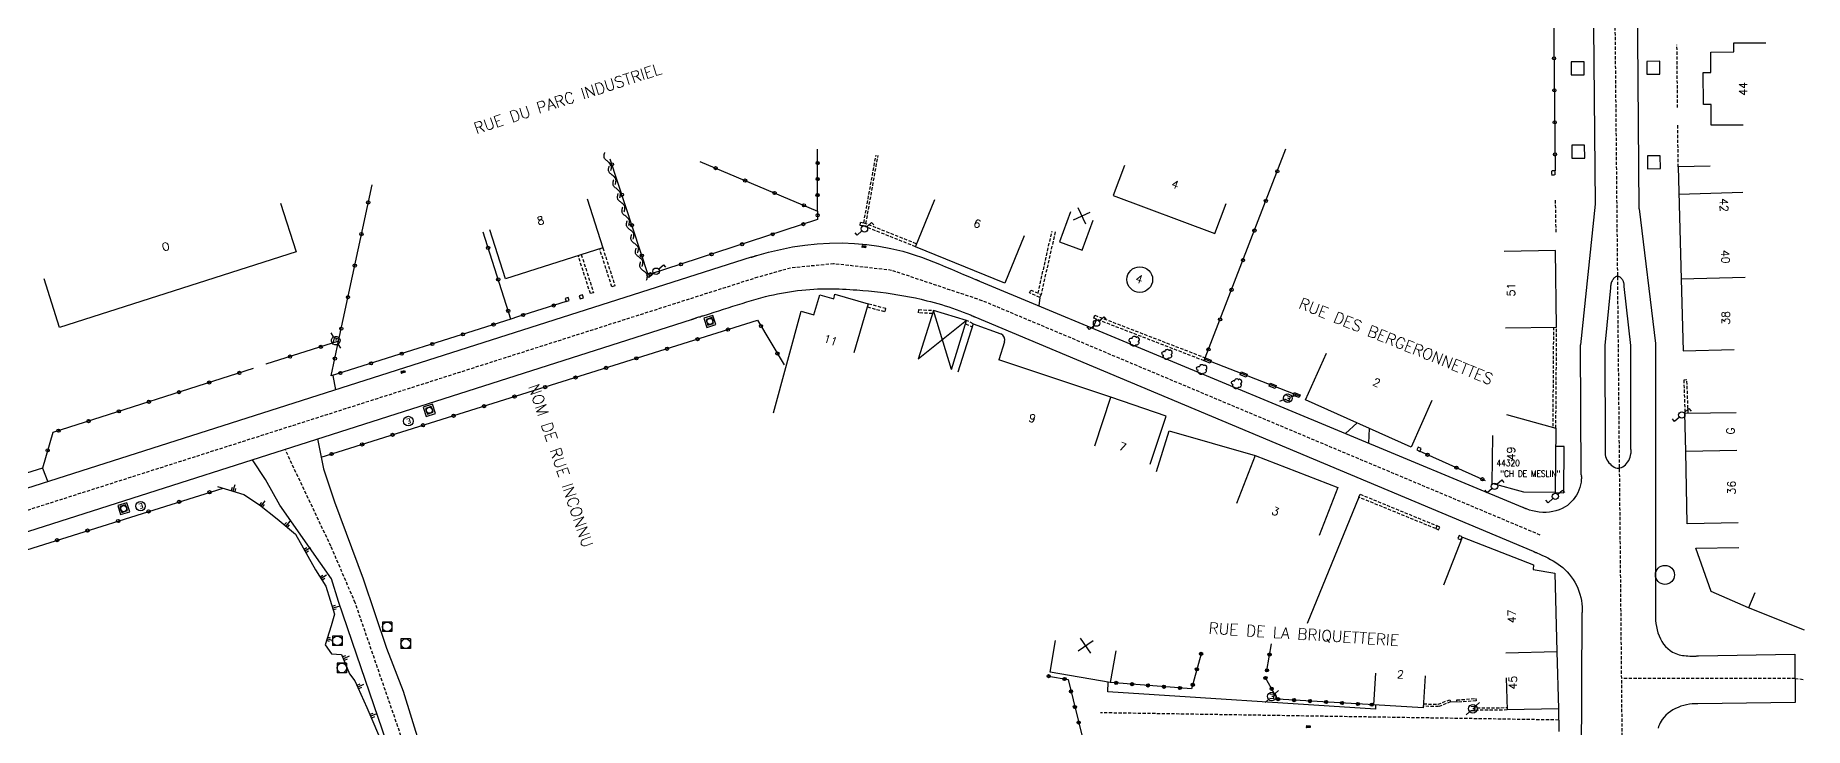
# Model space of a CAD drawing. Header units: millimetres. Extents: x 114000 to 115000, y 149000 to 150000.
# Drawn here: x 114723.7 to 115000, y 149723.8 to 149831.9 of the extents above; entities that cross this region are included whole.
import ezdxf
from ezdxf.enums import TextEntityAlignment as Align

# ---------------------------------------------------------------- set-up
doc = ezdxf.new("R2010")
doc.units = ezdxf.units.MM
doc.linetypes.add('DASHED', pattern=[0.75, 0.5, -0.25])
doc.layers.get('0').update_dxf_attribs({"linetype": 'CONTINUOUS'})
for name, color, linetype in [('W0001', 6, 'DASHED'), ('W0008', 7, 'CONTINUOUS'), ('W0100', 7, 'CONTINUOUS'), ('W0105', 7, 'CONTINUOUS'), ('W0112', 1, 'DASHED'), ('W0211', 2, 'CONTINUOUS'), ('W0300', 7, 'CONTINUOUS'), ('W0310', 3, 'CONTINUOUS'), ('W0322', 7, 'CONTINUOUS'), ('W0330', 7, 'CONTINUOUS'), ('W0334', 7, 'CONTINUOUS'), ('W0400', 7, 'CONTINUOUS'), ('W0420', 7, 'CONTINUOUS'), ('W0471', 7, 'CONTINUOUS'), ('W0984', 7, 'CONTINUOUS'), ('W0989', 7, 'CONTINUOUS'), ('W0991', 7, 'CONTINUOUS'), ('W1102', 7, 'CONTINUOUS')]:
    doc.layers.add(name, color=color, linetype=linetype)
doc.styles.get("Standard").update_dxf_attribs({"font": 'romans.shx', "width": 0.85})

# ---------------------------------------------------------------- blocks, each defined once
blk = doc.blocks.new('t322o')
at = {"color": 0, "linetype": 'Continuous'}
for radius in [0.25, 0.15]:
    blk.add_circle((0, 0), radius, dxfattribs=at)
blk = doc.blocks.new('t991o')
at = {"color": 0, "linetype": 'Continuous'}
for p, q in [((-1, 1), (1, -1)), ((-1, -1), (1, 1))]:
    blk.add_line(p, q, dxfattribs=at)
blk = doc.blocks.new('T471')
for p, q in [((-0.333334, 0.333334), (-0.333334, -0.333334)), ((-0.333334, 0.333334), (0.333334, 0.333334)), ((-0.333334, 0), (0, 0)), ((0.500001, 0.500001), (1.000002, 1.000002)), ((-0.500001, -0.500001), (-1.000002, -1.000002)), ((-0.333334, -0.333334), (0.333334, -0.333334))]:
    blk.add_line(p, q)
blk.add_ellipse((0, 0), major_axis=(0.471405, 0.471405), ratio=1, start_param=5.4977871438, end_param=11.780972451)
blk = doc.blocks.new('T300')
for p, q in [((-0.8, 0.51), (-0.86, 0.34)), ((-0.86, 0.34), (-0.86, 0.17)), ((-0.86, 0.17), (-0.74, 0.06)), ((-0.69, 0.63), (-0.8, 0.51)), ((-0.8, -0.06), (-0.74, 0.06)), ((-0.74, 0.06), (-0.69, 0.11)), ((-0.57, 0.69), (-0.69, 0.63)), ((-0.46, 0.69), (-0.57, 0.69)), ((-0.29, 0.63), (-0.46, 0.69)), ((-0.29, 0.63), (-0.17, 0.74)), ((-0.23, 0.57), (-0.29, 0.63)), ((-0.17, 0.74), (-0.06, 0.8)), ((-0.06, 0.8), (0.06, 0.8)), ((0.06, 0.8), (0.23, 0.74)), ((0.23, 0.74), (0.34, 0.63)), ((0.34, 0.63), (0.4, 0.51)), ((0.46, 0.46), (0.34, 0.46)), ((0.4, 0.51), (0.4, 0.46)), ((0.57, 0.4), (0.46, 0.46)), ((0.57, 0.4), (0.69, 0.29)), ((0.69, 0.29), (0.74, 0.17)), ((0.74, 0.06), (0.69, -0.17)), ((0.74, 0.17), (0.74, 0.06)), ((-0.8, -0.17), (-0.8, -0.06)), ((-0.8, -0.23), (-0.8, -0.17)), ((-0.74, -0.34), (-0.8, -0.23)), ((-0.69, -0.4), (-0.74, -0.34)), ((-0.51, -0.46), (-0.69, -0.4)), ((-0.4, -0.46), (-0.51, -0.46)), ((-0.4, -0.46), (-0.34, -0.46)), ((-0.34, -0.46), (-0.34, -0.4)), ((-0.34, -0.51), (-0.34, -0.46)), ((-0.29, -0.63), (-0.34, -0.51)), ((-0.17, -0.74), (-0.29, -0.63)), ((-0.06, -0.8), (-0.17, -0.74)), ((0.06, -0.8), (-0.06, -0.8)), ((0.17, -0.74), (0.06, -0.8)), ((0.23, -0.69), (0.17, -0.74)), ((0.29, -0.46), (0.23, -0.46)), ((0.29, -0.63), (0.23, -0.69)), ((0.46, -0.4), (0.29, -0.46)), ((0.34, -0.51), (0.29, -0.63)), ((0.34, -0.51), (0.34, -0.46)), ((0.57, -0.34), (0.46, -0.4)), ((0.63, -0.29), (0.57, -0.34)), ((0.69, -0.17), (0.63, -0.29))]:
    blk.add_line(p, q)
blk = doc.blocks.new('T400')
for p, q in [((-0.15, 0.3), (0.15, 0.3)), ((-0.15, -0.25), (-0.15, 0.3)), ((-0.15, 0.15), (0.15, 0.15)), ((-0.15, 0), (0.15, 0)), ((0.15, 0.3), (0.15, -0.25)), ((-0.15, -0.15), (0.15, -0.15)), ((-0.15, -0.25), (-0.15, -0.3)), ((-0.15, -0.3), (0.15, -0.3)), ((0.15, -0.3), (0.15, -0.25))]:
    blk.add_line(p, q)
blk = doc.blocks.new('T420')
for p, q in [((0.75, 0.75), (-0.75, 0.75)), ((-0.75, 0.75), (-0.75, -0.75)), ((0.75, 0.75), (0.75, -0.75)), ((0.75, -0.75), (-0.75, -0.75))]:
    blk.add_line(p, q)
blk.add_ellipse((0, 0), major_axis=(-0.53, 0.53), ratio=1, start_param=3.926991, end_param=10.210176)
blk = doc.blocks.new('t211o')
at = {"color": 0, "linetype": 'Continuous'}
for p, q in [((-0.29, 0.5), (-0.29, 0)), ((0, 1), (0, 0)), ((0.29, 0.5), (0.29, 0))]:
    blk.add_line(p, q, dxfattribs=at)

msp = doc.modelspace()

# ---------------------------------------------------------------- linework, layer by layer
at = {"layer": 'W0001'}
for points in [[(114971.91, 149681.94), (114969.73, 149904.42), (114969.86, 150000)], [(114958.71, 149753.86), (114871.55, 149790.48), (114857.4, 149795.22), (114848.34, 149796.25), (114841.62, 149795.58), (114836.48, 149794.14), (114248.78, 149606.51)], [(114824.99, 149552.47), (114817.85, 149590.7), (114817.85, 149590.7), (114814.59, 149613.9), (114812.47, 149625.18), (114810.28, 149634.21), (114807.61, 149642.83), (114799.08, 149669.02), (114787.1, 149704.06), (114773.62, 149743.27), (114769.81, 149752.13), (114762.66, 149767.26)], [(114998.52, 149731.47), (114971.44, 149731.45)], [(114961.58, 149724.96), (114890.01, 149726.09)]]:
    msp.add_lwpolyline(points, dxfattribs=at)
at = {"layer": 'W0001', "flags": 128}
msp.add_lwpolyline([(114998.52, 149731.47), (115000, 149731.28)], dxfattribs=at)
at = {"layer": 'W0008'}
for points in [[(114966.36, 149905.28), (114967.27, 149805.56)], [(114974.14, 149804.84), (114973.38, 149904.97)], [(114963.55, 149825.77), (114965.58, 149825.77), (114965.57, 149827.78), (114963.55, 149827.78), (114963.55, 149825.77)], [(114975.36, 149825.86), (114977.38, 149825.88), (114977.37, 149827.89), (114975.35, 149827.88), (114975.36, 149825.86)], [(114963.63, 149812.75), (114965.65, 149812.77), (114965.64, 149814.78), (114963.62, 149814.77), (114963.63, 149812.75)], [(114975.45, 149811.09), (114977.47, 149811.11), (114977.46, 149813.12), (114975.45, 149813.11), (114975.45, 149811.09)], [(114967.27, 149805.56), (114964.99, 149783.59)], [(114974.14, 149804.84), (114976.69, 149783.8), (114976.73, 149741.3)], [(114835.48, 149797.27), (114835.55, 149797.28), (114835.62, 149797.31), (114835.7, 149797.34), (114835.77, 149797.36), (114835.83, 149797.38), (114835.9, 149797.41), (114835.97, 149797.42), (114836.04, 149797.44), (114836.11, 149797.47), (114836.18, 149797.48), (114836.25, 149797.52), (114836.32, 149797.53), (114838.16, 149798.06), (114840.03, 149798.5), (114841.92, 149798.88), (114843.84, 149799.16), (114845.77, 149799.36), (114847.71, 149799.47), (114849.65, 149799.5), (114851.58, 149799.44), (114853.51, 149799.27), (114855.41, 149799.02), (114857.3, 149798.66), (114859.15, 149798.2), (114860.12, 149797.92), (114861.09, 149797.61), (114862.04, 149797.28), (114862.99, 149796.92), (114863.94, 149796.56), (114864.88, 149796.17), (114865.81, 149795.78), (114866.75, 149795.39), (114867.68, 149794.98), (114868.61, 149794.59), (114869.55, 149794.2), (114870.48, 149793.81), (114870.54, 149793.8), (114870.59, 149793.77), (114870.65, 149793.75), (114870.7, 149793.72), (114870.76, 149793.7), (114870.81, 149793.67), (114870.87, 149793.66), (114870.92, 149793.64), (114870.98, 149793.61), (114871.03, 149793.59), (114871.09, 149793.56), (114871.14, 149793.55)], [(114835.48, 149797.27), (114248.11, 149609.73)], [(114871.14, 149793.55), (114955.91, 149758.2)], [(114971.81, 149792.69), (114971.81, 149792.73), (114971.8, 149792.8), (114971.81, 149792.86), (114971.81, 149792.92), (114971.8, 149792.97), (114971.8, 149793.03), (114971.8, 149793.09), (114971.79, 149793.14), (114971.78, 149793.2), (114971.77, 149793.27), (114971.75, 149793.31), (114971.73, 149793.38), (114971.7, 149793.48), (114971.65, 149793.59), (114971.59, 149793.7), (114971.52, 149793.8), (114971.45, 149793.89), (114971.37, 149793.98), (114971.29, 149794.06), (114971.2, 149794.14), (114971.11, 149794.19), (114971.02, 149794.23), (114970.91, 149794.27), (114970.82, 149794.28), (114970.7, 149794.28), (114970.59, 149794.25), (114970.48, 149794.19), (114970.38, 149794.12), (114970.27, 149794.03), (114970.17, 149793.94), (114970.09, 149793.81), (114970, 149793.7), (114969.93, 149793.58), (114969.86, 149793.44), (114969.8, 149793.31), (114969.77, 149793.17), (114969.75, 149793.11), (114969.73, 149793.05), (114969.73, 149793), (114969.72, 149792.94), (114969.71, 149792.88), (114969.7, 149792.83), (114969.7, 149792.77), (114969.7, 149792.7), (114969.7, 149792.66), (114969.7, 149792.59), (114969.7, 149792.55), (114969.7, 149792.48)], [(114972.88, 149767.39), (114972.86, 149783.48), (114971.81, 149792.69)], [(114826.12, 149787.53), (114826.19, 149787.55), (114826.27, 149787.58), (114826.34, 149787.61), (114826.4, 149787.62), (114826.48, 149787.66), (114826.55, 149787.69), (114826.62, 149787.7), (114826.7, 149787.73), (114826.77, 149787.75), (114826.84, 149787.78), (114826.91, 149787.8), (114826.98, 149787.83), (114827.15, 149787.89), (114827.31, 149787.94), (114827.48, 149787.98), (114827.64, 149788.05), (114827.8, 149788.09), (114827.97, 149788.14), (114828.13, 149788.19), (114828.3, 149788.23), (114828.46, 149788.28), (114828.62, 149788.34), (114828.79, 149788.39), (114828.95, 149788.44), (114829.69, 149788.67), (114830.41, 149788.91), (114831.13, 149789.14), (114831.86, 149789.38), (114832.59, 149789.61), (114833.3, 149789.84), (114834.03, 149790.06), (114834.76, 149790.3), (114835.49, 149790.52), (114836.23, 149790.73), (114836.96, 149790.94), (114837.7, 149791.12), (114838.31, 149791.28), (114838.94, 149791.42), (114839.56, 149791.55), (114840.2, 149791.67), (114840.82, 149791.78), (114841.45, 149791.89), (114842.09, 149791.97), (114842.72, 149792.06), (114843.35, 149792.12), (114843.99, 149792.19), (114844.62, 149792.23), (114845.27, 149792.28), (114845.82, 149792.31), (114846.38, 149792.33), (114846.94, 149792.33), (114847.5, 149792.34), (114848.05, 149792.33), (114848.62, 149792.33), (114849.18, 149792.31), (114849.73, 149792.28), (114850.3, 149792.27), (114850.85, 149792.23), (114851.41, 149792.2), (114851.97, 149792.16), (114852.89, 149792.08), (114853.81, 149792), (114854.73, 149791.91), (114855.65, 149791.8), (114856.56, 149791.69), (114857.48, 149791.55), (114858.39, 149791.41), (114859.3, 149791.25), (114860.2, 149791.08), (114861.11, 149790.91), (114862.01, 149790.7), (114862.91, 149790.48), (114863.48, 149790.34), (114864.06, 149790.19), (114864.63, 149790.02), (114865.2, 149789.86), (114865.77, 149789.67), (114866.34, 149789.5), (114866.91, 149789.31), (114867.47, 149789.11), (114868.03, 149788.91), (114868.59, 149788.69), (114869.14, 149788.47), (114869.7, 149788.25), (114869.76, 149788.22), (114869.83, 149788.2), (114869.89, 149788.17), (114869.95, 149788.14), (114870.02, 149788.11), (114870.09, 149788.09), (114870.15, 149788.06), (114870.21, 149788.03), (114870.27, 149788), (114870.34, 149787.98), (114870.41, 149787.95), (114870.47, 149787.92)], [(114969.7, 149792.48), (114968.8, 149783.48), (114968.87, 149767.3)], [(114251.02, 149603.8), (114826.12, 149787.53)], [(114957.63, 149751.3), (114870.47, 149787.92)], [(114965.12, 149763.27), (114964.99, 149783.59)], [(114767.72, 149768.88), (114768.68, 149764.2), (114770.39, 149759.06), (114774.87, 149747), (114778.52, 149736.17), (114781.1, 149729.48), (114783.73, 149721.02), (114797.48, 149681.72), (114797.44, 149681.74), (114801.92, 149667.49), (114803.7, 149662.15), (114815.38, 149622.8), (114817.78, 149610.5), (114818.97, 149600.22), (114818.97, 149600.22), (114818.97, 149600.22), (114818.97, 149600.22), (114818.97, 149600.22), (114828.11, 149553.95), (114828.11, 149553.95), (114828.11, 149553.95)], [(114821.86, 149550.99), (114821.86, 149550.99), (114816.15, 149586.11), (114816.15, 149586.11), (114812.91, 149608.5), (114809.97, 149627.59), (114809.21, 149631.99), (114808.12, 149635.82), (114802.22, 149653.53), (114796.67, 149669.03), (114791.05, 149686.04), (114785.92, 149700.05), (114779.88, 149717.57), (114774.52, 149733.11), (114771.03, 149743.5), (114769.9, 149747.02), (114766.45, 149751.91), (114761.82, 149758.52), (114759.6, 149762.53), (114757.58, 149765.63)], [(114968.87, 149767.3), (114968.87, 149767.22), (114968.85, 149767.14), (114968.85, 149767.08), (114968.84, 149767), (114968.84, 149766.92), (114968.84, 149766.84), (114968.84, 149766.77), (114968.84, 149766.7), (114968.84, 149766.62), (114968.84, 149766.55), (114968.86, 149766.47), (114968.87, 149766.39), (114968.92, 149766.14), (114969.02, 149765.89), (114969.13, 149765.64), (114969.27, 149765.41), (114969.43, 149765.17), (114969.61, 149764.97), (114969.8, 149764.78), (114970.02, 149764.62), (114970.23, 149764.48), (114970.46, 149764.39), (114970.7, 149764.33), (114970.92, 149764.31), (114971.16, 149764.34), (114971.38, 149764.42), (114971.6, 149764.53), (114971.81, 149764.67), (114972.01, 149764.84), (114972.2, 149765.05), (114972.36, 149765.27), (114972.52, 149765.52), (114972.64, 149765.77), (114972.74, 149766.02), (114972.83, 149766.28), (114972.88, 149766.53), (114972.88, 149766.61), (114972.89, 149766.67), (114972.9, 149766.75), (114972.9, 149766.83), (114972.9, 149766.89), (114972.9, 149766.97), (114972.9, 149767.03), (114972.89, 149767.11), (114972.89, 149767.17), (114972.88, 149767.25), (114972.88, 149767.31), (114972.88, 149767.39)], [(114965.12, 149763.27), (114965.12, 149763.2), (114965.13, 149763.14), (114965.13, 149763.08), (114965.12, 149763.02), (114965.13, 149762.95), (114965.13, 149762.91), (114965.13, 149762.84), (114965.13, 149762.78), (114965.13, 149762.72), (114965.13, 149762.66), (114965.12, 149762.59), (114965.12, 149762.53), (114965.08, 149762.11), (114965.01, 149761.7), (114964.9, 149761.3), (114964.75, 149760.89), (114964.57, 149760.48), (114964.36, 149760.11), (114964.12, 149759.75), (114963.87, 149759.39), (114963.58, 149759.08), (114963.27, 149758.77), (114962.94, 149758.5), (114962.59, 149758.25), (114962.13, 149758), (114961.66, 149757.8), (114961.16, 149757.62), (114960.66, 149757.52), (114960.14, 149757.44), (114959.62, 149757.41), (114959.09, 149757.41), (114958.56, 149757.44), (114958.04, 149757.52), (114957.52, 149757.62), (114957.02, 149757.77), (114956.54, 149757.94), (114956.48, 149757.95), (114956.43, 149757.98), (114956.38, 149758), (114956.33, 149758.02), (114956.27, 149758.05), (114956.23, 149758.06), (114956.17, 149758.09), (114956.12, 149758.11), (114956.07, 149758.14), (114956.02, 149758.16), (114955.97, 149758.19), (114955.91, 149758.2)], [(114957.63, 149751.3), (114957.68, 149751.27), (114957.73, 149751.27), (114957.77, 149751.23), (114957.82, 149751.22), (114957.87, 149751.2), (114957.91, 149751.19), (114957.97, 149751.16), (114958.02, 149751.14), (114958.06, 149751.12), (114958.11, 149751.11), (114958.16, 149751.08), (114958.2, 149751.06), (114958.63, 149750.89), (114959.05, 149750.69), (114959.48, 149750.5), (114959.9, 149750.28), (114960.31, 149750.06), (114960.72, 149749.84), (114961.12, 149749.59), (114961.51, 149749.33), (114961.88, 149749.06), (114962.24, 149748.77), (114962.59, 149748.45), (114962.91, 149748.12), (114963.25, 149747.75), (114963.56, 149747.34), (114963.84, 149746.92), (114964.11, 149746.48), (114964.35, 149746.05), (114964.56, 149745.58), (114964.75, 149745.09), (114964.91, 149744.61), (114965.03, 149744.12), (114965.13, 149743.62), (114965.2, 149743.12), (114965.23, 149742.62), (114965.23, 149742.55), (114965.24, 149742.48), (114965.24, 149742.41), (114965.24, 149742.34), (114965.24, 149742.27), (114965.24, 149742.2), (114965.24, 149742.12), (114965.24, 149742.06), (114965.23, 149741.98), (114965.23, 149741.92), (114965.23, 149741.84), (114965.23, 149741.78)], [(114968.41, 149682.09), (114966, 149701.88), (114965.17, 149718.5), (114965.23, 149741.78)], [(114976.73, 149741.3), (114976.73, 149741.23), (114976.73, 149741.17), (114976.73, 149741.11), (114976.73, 149741.05), (114976.73, 149740.97), (114976.73, 149740.91), (114976.73, 149740.84), (114976.73, 149740.78), (114976.73, 149740.72), (114976.73, 149740.64), (114976.73, 149740.58), (114976.73, 149740.52), (114976.77, 149740.05), (114976.84, 149739.55), (114976.95, 149739.06), (114977.09, 149738.59), (114977.27, 149738.12), (114977.48, 149737.67), (114977.71, 149737.23), (114977.98, 149736.83), (114978.29, 149736.45), (114978.62, 149736.11), (114978.98, 149735.81), (114979.37, 149735.56), (114979.61, 149735.44), (114979.86, 149735.33), (114980.12, 149735.25), (114980.38, 149735.17), (114980.66, 149735.11), (114980.93, 149735.06), (114981.21, 149735.02), (114981.49, 149734.98), (114981.77, 149734.97), (114982.05, 149734.95), (114982.34, 149734.95), (114982.62, 149734.95), (114982.68, 149734.95), (114982.75, 149734.95), (114982.81, 149734.95), (114982.88, 149734.95), (114982.95, 149734.95), (114983.02, 149734.95), (114983.08, 149734.95), (114983.14, 149734.97), (114983.21, 149734.97), (114983.27, 149734.97), (114983.34, 149734.97), (114983.41, 149734.97)], [(114983.41, 149734.97), (114998.48, 149735.27), (114998.55, 149727.69), (114983.3, 149727.48)], [(114933, 149727.29), (114932.99, 149726.64), (114891.15, 149729.38), (114891.24, 149730.89)], [(114983.3, 149727.48), (114983.23, 149727.48), (114983.16, 149727.48), (114983.09, 149727.48), (114983.02, 149727.48), (114982.95, 149727.48), (114982.88, 149727.48), (114982.81, 149727.48), (114982.74, 149727.48), (114982.67, 149727.48), (114982.6, 149727.47), (114982.53, 149727.47), (114982.46, 149727.47), (114982.01, 149727.42), (114981.55, 149727.34), (114981.12, 149727.23), (114980.67, 149727.11), (114980.24, 149726.94), (114979.82, 149726.75), (114979.41, 149726.53), (114979.03, 149726.28), (114978.67, 149726.02), (114978.34, 149725.72), (114978.04, 149725.39), (114977.77, 149725.05), (114977.6, 149724.8), (114977.45, 149724.53), (114977.32, 149724.25), (114977.2, 149723.97), (114977.11, 149723.69)]]:
    msp.add_lwpolyline(points, dxfattribs=at)
at = {"layer": 'W0100'}
msp.add_line((114953.38, 149731.57), (114953.55, 149726.53), dxfattribs=at)
for points in [[(114990.42, 149817.92), (114985.42, 149817.91), (114985.41, 149821.16), (114984.19, 149821.16), (114984.14, 149826.14), (114985.37, 149826.16), (114985.36, 149829.33), (114988.93, 149829.34), (114988.92, 149830.75), (114993.92, 149830.78)], [(114893.76, 149811.62), (114892, 149806.93), (114907.89, 149800.98), (114909.64, 149805.66)], [(114985.25, 149811.52), (114980.25, 149811.39), (114980.73, 149793.83), (114981.02, 149782.64), (114989.02, 149782.86)], [(114761.95, 149805.72), (114764.38, 149798.09), (114727.45, 149786.31), (114725.02, 149793.92)], [(114809.85, 149806.38), (114812.28, 149798.75), (114797.1, 149793.91), (114794.66, 149801.53)], [(114878.09, 149800.64), (114875.08, 149793.23), (114861.14, 149798.91), (114864.16, 149806.31)], [(114885.33, 149804.38), (114883.61, 149799.69), (114887.18, 149798.39), (114888.89, 149803.08)], [(114953.27, 149786.23), (114961.27, 149786.36), (114961.08, 149798.31), (114953.08, 149798.19)], [(114838.95, 149772.97), (114843.25, 149788.86), (114845.23, 149788.28), (114846.17, 149791.39), (114848.35, 149790.77), (114848.55, 149791.5), (114853.73, 149789.98), (114851.48, 149782.31)], [(114866.73, 149779.72), (114869.11, 149787.36), (114863.92, 149788.97), (114861.55, 149781.33)], [(114869.11, 149787.36), (114861.55, 149781.33)], [(114866.73, 149779.72), (114863.92, 149788.97)], [(114870.12, 149786.89), (114867.74, 149779.31)], [(114870.12, 149786.89), (114874.45, 149785.28)], [(114875.05, 149784.03), (114874.16, 149781.23)], [(114941.8, 149774.89), (114938.53, 149767.59), (114922.03, 149774.98), (114925.3, 149782.28)], [(114897.79, 149764.92), (114900.3, 149772.45), (114891.66, 149775.39), (114874.16, 149781.23)], [(114889.13, 149767.81), (114891.66, 149775.39)], [(114953.44, 149772.69), (114961.15, 149770.58), (114961.03, 149760.52), (114956.12, 149760.56), (114951.2, 149761.91), (114951.28, 149769.42)], [(114989.63, 149755.77), (114981.68, 149755.62), (114981.43, 149766.92), (114981.31, 149772.89), (114989.31, 149773.03)], [(114898.76, 149763.77), (114900.75, 149770.12), (114914.16, 149766.28), (114927.08, 149761.28), (114924.19, 149753.81)], [(114914.16, 149766.28), (114911.27, 149758.81)], [(114989.42, 149767.06), (114981.43, 149766.92)], [(114943.66, 149746.09), (114946.58, 149753.55), (114957.63, 149749.22), (114957.59, 149748.48), (114961.01, 149747.89), (114961.32, 149735.66), (114961.55, 149726.73), (114953.55, 149726.53)], [(115000, 149739.02), (114991.26, 149742.5), (114985.38, 149745.05), (114983, 149751.8), (114989.71, 149751.92)], [(114992.25, 149744.81), (114991.26, 149742.5)], [(114892.4, 149735.76), (114891.55, 149730.84), (114882.16, 149732.46), (114883.01, 149737.39)], [(114953.32, 149735.45), (114961.32, 149735.66)], [(114940.73, 149731.85), (114940.44, 149726.86), (114932.74, 149727.31), (114933.03, 149732.3)]]:
    msp.add_lwpolyline(points, dxfattribs=at)
msp.add_arc((114874.09, 149784.34), 1, 341.8473, 69.444, dxfattribs=at)
at = {"layer": 'W0105'}
msp.add_lwpolyline([(114961.03, 149760.52), (114962.38, 149760.48), (114962.42, 149767.7), (114961.12, 149767.72)], dxfattribs=at)
at = {"layer": 'W0112'}
for points in [[(114980.16, 149820.66), (114980.06, 149830.44)], [(114980.25, 149811.39), (114980.2, 149817.91)], [(114853.05, 149802.67), (114854.96, 149813.22)], [(114853.39, 149802.54), (114855.28, 149813.17)], [(114960.45, 149810.77), (114960.45, 149810.16), (114961.05, 149810.16), (114961.05, 149810.77), (114960.45, 149810.77)], [(114961.04, 149806.19), (114961.14, 149801.02)], [(114861.14, 149798.91), (114852.93, 149802.19), (114852.48, 149802.22), (114852.56, 149802.75), (114853.05, 149802.67), (114861.33, 149799.38)], [(114880.27, 149791.66), (114882.45, 149801.33)], [(114882.94, 149801.22), (114880.74, 149791.47)], [(114812.28, 149798.75), (114814.18, 149792.81), (114813.7, 149792.66), (114811.8, 149798.59)], [(114808.93, 149797.69), (114810.83, 149791.73), (114810.35, 149791.58), (114808.45, 149797.53)], [(114806.56, 149790.34), (114807.04, 149790.5), (114806.89, 149790.97), (114806.41, 149790.83), (114806.56, 149790.34)], [(114808.77, 149790.77), (114809.25, 149790.92), (114809.09, 149791.41), (114808.62, 149791.25), (114808.77, 149790.77)], [(114853.61, 149789.5), (114856.38, 149788.77), (114856.5, 149789.25), (114853.73, 149789.98)], [(114880.55, 149791), (114878.93, 149791.69), (114879.12, 149792.14), (114880.74, 149791.47), (114880.55, 149791)], [(114863.77, 149788.47), (114861.61, 149788.59), (114861.64, 149789.09), (114863.92, 149788.97)], [(114870.12, 149786.89), (114869.11, 149787.36)], [(114906.38, 149781.56), (114906.2, 149781.09), (114888.98, 149787.75), (114889.16, 149788.2), (114906.38, 149781.56)], [(114868.96, 149786.88), (114869.98, 149786.41)], [(114960.77, 149786.36), (114960.66, 149770.72)], [(114961.15, 149770.58), (114961.27, 149786.36)], [(114981.81, 149772.91), (114981.62, 149778.11), (114981.12, 149778.08), (114981.31, 149772.89)], [(114940.11, 149767.38), (114939.66, 149767.59), (114939.44, 149767.16), (114939.89, 149766.92), (114940.11, 149767.38)], [(114942.38, 149754.86), (114930.39, 149759.77), (114930.58, 149760.23), (114942.58, 149755.31)], [(114942.38, 149754.86), (114942.84, 149754.66), (114943.04, 149755.11), (114942.58, 149755.31), (114942.38, 149754.86)], [(114945.86, 149753.31), (114946.31, 149753.11), (114946.52, 149753.56), (114946.06, 149753.77), (114945.86, 149753.31)], [(114940.48, 149727.48), (114942.76, 149727.42), (114944.57, 149728.14), (114944.71, 149727.8), (114942.83, 149727.05), (114940.48, 149727.11)], [(114953.55, 149726.53), (114948.45, 149726.47), (114948.45, 149727.07), (114948.82, 149727.07), (114948.82, 149726.85), (114953.54, 149726.9)]]:
    msp.add_lwpolyline(points, dxfattribs=at)
msp.add_lwpolyline([(114948.65, 149728.32), (114948.68, 149727.95), (114945.71, 149727.73), (114945.68, 149728.1)], close=True, dxfattribs=at)
at = {"layer": 'W0211'}
msp.add_lwpolyline([(114752.12, 149761.47), (114756.24, 149760.22), (114758.65, 149758.58), (114761.41, 149756.38), (114764.29, 149753.98), (114767.4, 149748.42), (114769.04, 149745.87), (114770.39, 149741.48), (114769.86, 149739.68), (114768.92, 149736.73), (114769.92, 149735.28), (114771.49, 149735.19), (114772.72, 149732.19), (114773.57, 149731.08), (114775.45, 149726.9), (114778.05, 149720.8)], dxfattribs=at)
at = {"layer": 'W0310'}
for points in [[(114813.53, 149810.8), (114813.55, 149810.88), (114813.57, 149810.95), (114813.59, 149811.02), (114813.61, 149811.09), (114813.62, 149811.16), (114813.63, 149811.23), (114813.64, 149811.3), (114813.65, 149811.38), (114813.65, 149811.44), (114813.65, 149811.5), (114813.63, 149811.56), (114813.62, 149811.62), (114813.56, 149811.73), (114813.49, 149811.84), (114813.4, 149811.94), (114813.3, 149812.05), (114813.19, 149812.14), (114813.06, 149812.23), (114812.95, 149812.31), (114812.84, 149812.41), (114812.73, 149812.52), (114812.64, 149812.61), (114812.57, 149812.72), (114812.52, 149812.83), (114812.5, 149812.89), (114812.48, 149812.95), (114812.48, 149813.02), (114812.48, 149813.08), (114812.49, 149813.16), (114812.5, 149813.22), (114812.51, 149813.3), (114812.52, 149813.36), (114812.54, 149813.44), (114812.56, 149813.52), (114812.58, 149813.58), (114812.6, 149813.66)], [(114814.23, 149808.66), (114814.26, 149808.73), (114814.27, 149808.81), (114814.3, 149808.88), (114814.31, 149808.95), (114814.33, 149809.02), (114814.34, 149809.09), (114814.34, 149809.16), (114814.35, 149809.23), (114814.35, 149809.3), (114814.34, 149809.36), (114814.34, 149809.42), (114814.32, 149809.48), (114814.27, 149809.61), (114814.2, 149809.7), (114814.1, 149809.81), (114814, 149809.91), (114813.88, 149810), (114813.77, 149810.09), (114813.65, 149810.19), (114813.53, 149810.28), (114813.43, 149810.38), (114813.34, 149810.48), (114813.27, 149810.59), (114813.21, 149810.7), (114813.2, 149810.77), (114813.19, 149810.83), (114813.18, 149810.89), (114813.18, 149810.95), (114813.19, 149811.02), (114813.2, 149811.09), (114813.2, 149811.16), (114813.22, 149811.23), (114813.24, 149811.3), (114813.26, 149811.38), (114813.27, 149811.44), (114813.3, 149811.52)], [(114814.93, 149806.53), (114814.95, 149806.61), (114814.98, 149806.67), (114814.99, 149806.75), (114815.02, 149806.83), (114815.02, 149806.89), (114815.04, 149806.95), (114815.05, 149807.03), (114815.05, 149807.09), (114815.05, 149807.16), (114815.05, 149807.22), (114815.04, 149807.28), (114815.02, 149807.34), (114814.98, 149807.47), (114814.9, 149807.56), (114814.8, 149807.67), (114814.7, 149807.77), (114814.59, 149807.86), (114814.47, 149807.95), (114814.35, 149808.05), (114814.23, 149808.14), (114814.13, 149808.23), (114814.04, 149808.34), (114813.97, 149808.45), (114813.91, 149808.56), (114813.9, 149808.62), (114813.89, 149808.69), (114813.88, 149808.75), (114813.88, 149808.81), (114813.89, 149808.88), (114813.9, 149808.95), (114813.91, 149809.02), (114813.92, 149809.09), (114813.94, 149809.16), (114813.96, 149809.23), (114813.98, 149809.3), (114814, 149809.38)], [(114815.63, 149804.39), (114815.65, 149804.45), (114815.68, 149804.55), (114815.7, 149804.61), (114815.71, 149804.67), (114815.73, 149804.75), (114815.73, 149804.81), (114815.74, 149804.89), (114815.75, 149804.95), (114815.75, 149805.02), (114815.74, 149805.08), (114815.73, 149805.14), (114815.72, 149805.2), (114815.66, 149805.31), (114815.59, 149805.42), (114815.5, 149805.52), (114815.39, 149805.62), (114815.27, 149805.72), (114815.16, 149805.81), (114815.04, 149805.91), (114814.93, 149806), (114814.83, 149806.09), (114814.73, 149806.2), (114814.66, 149806.31), (114814.61, 149806.42), (114814.59, 149806.48), (114814.59, 149806.55), (114814.58, 149806.61), (114814.58, 149806.67), (114814.59, 149806.73), (114814.59, 149806.81), (114814.61, 149806.88), (114814.62, 149806.95), (114814.64, 149807.02), (114814.66, 149807.09), (114814.68, 149807.16), (114814.7, 149807.23)], [(114816.34, 149802.25), (114816.35, 149802.31), (114816.38, 149802.41), (114816.4, 149802.47), (114816.41, 149802.53), (114816.43, 149802.61), (114816.44, 149802.67), (114816.45, 149802.75), (114816.45, 149802.81), (114816.45, 149802.88), (114816.45, 149802.94), (114816.44, 149803), (114816.42, 149803.06), (114816.37, 149803.17), (114816.29, 149803.28), (114816.2, 149803.38), (114816.09, 149803.48), (114815.98, 149803.58), (114815.86, 149803.67), (114815.74, 149803.77), (114815.63, 149803.86), (114815.53, 149803.95), (114815.44, 149804.06), (114815.37, 149804.17), (114815.31, 149804.28), (114815.3, 149804.34), (114815.29, 149804.41), (114815.28, 149804.47), (114815.28, 149804.53), (114815.29, 149804.59), (114815.3, 149804.67), (114815.3, 149804.73), (114815.32, 149804.81), (114815.34, 149804.88), (114815.36, 149804.95), (114815.38, 149805.02), (114815.4, 149805.09)], [(114817.03, 149800.11), (114817.05, 149800.17), (114817.08, 149800.27), (114817.09, 149800.33), (114817.11, 149800.39), (114817.12, 149800.47), (114817.13, 149800.53), (114817.14, 149800.61), (114817.15, 149800.67), (114817.15, 149800.73), (114817.14, 149800.8), (114817.13, 149800.86), (114817.12, 149800.92), (114817.06, 149801.03), (114816.99, 149801.14), (114816.9, 149801.23), (114816.8, 149801.34), (114816.68, 149801.44), (114816.56, 149801.53), (114816.45, 149801.62), (114816.33, 149801.7), (114816.23, 149801.81), (114816.14, 149801.92), (114816.07, 149802.03), (114816.02, 149802.14), (114816, 149802.2), (114815.99, 149802.27), (114815.98, 149802.33), (114815.98, 149802.39), (114815.99, 149802.47), (114816, 149802.53), (114816.01, 149802.61), (114816.02, 149802.67), (114816.04, 149802.75), (114816.06, 149802.83), (114816.08, 149802.89), (114816.1, 149802.97)], [(114817.73, 149797.97), (114817.76, 149798.05), (114817.77, 149798.12), (114817.8, 149798.19), (114817.81, 149798.27), (114817.83, 149798.33), (114817.84, 149798.41), (114817.84, 149798.47), (114817.85, 149798.55), (114817.85, 149798.61), (114817.85, 149798.67), (114817.84, 149798.73), (114817.82, 149798.8), (114817.77, 149798.91), (114817.7, 149799.02), (114817.6, 149799.12), (114817.5, 149799.22), (114817.38, 149799.31), (114817.27, 149799.41), (114817.15, 149799.48), (114817.03, 149799.58), (114816.93, 149799.67), (114816.84, 149799.78), (114816.77, 149799.89), (114816.71, 149800), (114816.7, 149800.06), (114816.68, 149800.12), (114816.68, 149800.19), (114816.68, 149800.25), (114816.69, 149800.33), (114816.7, 149800.39), (114816.7, 149800.47), (114816.72, 149800.53), (114816.73, 149800.61), (114816.76, 149800.69), (114816.77, 149800.75), (114816.8, 149800.83)], [(114818.43, 149795.83), (114818.45, 149795.91), (114818.47, 149795.97), (114818.49, 149796.05), (114818.51, 149796.12), (114818.52, 149796.19), (114818.54, 149796.27), (114818.55, 149796.33), (114818.55, 149796.41), (114818.55, 149796.47), (114818.55, 149796.53), (114818.54, 149796.59), (114818.52, 149796.66), (114818.48, 149796.78), (114818.4, 149796.89), (114818.31, 149796.98), (114818.2, 149797.08), (114818.09, 149797.17), (114817.98, 149797.27), (114817.85, 149797.36), (114817.73, 149797.45), (114817.63, 149797.55), (114817.54, 149797.66), (114817.47, 149797.77), (114817.41, 149797.88), (114817.4, 149797.94), (114817.39, 149798), (114817.38, 149798.06), (114817.38, 149798.12), (114817.39, 149798.19), (114817.4, 149798.27), (114817.41, 149798.33), (114817.42, 149798.41), (114817.45, 149798.47), (114817.46, 149798.55), (114817.48, 149798.61), (114817.5, 149798.69)], [(114819.13, 149793.7), (114819.15, 149793.77), (114819.18, 149793.86), (114819.2, 149793.92), (114819.21, 149793.98), (114819.23, 149794.06), (114819.23, 149794.12), (114819.24, 149794.2), (114819.25, 149794.27), (114819.25, 149794.33), (114819.24, 149794.39), (114819.23, 149794.45), (114819.22, 149794.52), (114819.16, 149794.62), (114819.09, 149794.73), (114819, 149794.83), (114818.89, 149794.94), (114818.77, 149795.03), (114818.66, 149795.12), (114818.54, 149795.22), (114818.43, 149795.31), (114818.33, 149795.41), (114818.23, 149795.52), (114818.16, 149795.62), (114818.11, 149795.73), (114818.09, 149795.8), (114818.09, 149795.86), (114818.08, 149795.92), (114818.08, 149795.98), (114818.09, 149796.05), (114818.09, 149796.12), (114818.11, 149796.19), (114818.12, 149796.27), (114818.14, 149796.33), (114818.16, 149796.41), (114818.18, 149796.47), (114818.2, 149796.55)]]:
    msp.add_lwpolyline(points, dxfattribs=at)
at = {"layer": 'W0322'}
msp.add_line((114845.83, 149804.48), (114845.84, 149814.14), dxfattribs=at)
for points in [[(114960.41, 149870.34), (114961.05, 149810.77)], [(114827.42, 149812.23), (114845.83, 149804.48), (114845.84, 149803.16), (114819.38, 149794.5), (114813.45, 149812.58)], [(114906.38, 149781.56), (114918.99, 149814.2)], [(114771.02, 149784.14), (114776.24, 149808.58)], [(114757.67, 149779.89), (114726.37, 149769.89), (114724.78, 149764.3), (114702.86, 149757.48), (114688.02, 149805.22)], [(114797.92, 149787.61), (114793.59, 149801.19)], [(114806.56, 149790.34), (114798.98, 149787.98), (114797.92, 149787.61), (114769.86, 149778.72), (114771.02, 149784.14), (114771.02, 149784.14), (114759.66, 149780.56), (114759.66, 149780.56)], [(114768.31, 149766.02), (114836.45, 149787.42), (114840.63, 149780.45)], [(114906.2, 149781.09), (114906.38, 149781.56), (114907.31, 149781.19), (114907.13, 149780.73), (114906.2, 149781.09)], [(114921.12, 149775.55), (114906.29, 149781.33)], [(114911.82, 149778.91), (114912.01, 149779.38), (114912.94, 149779.02), (114912.76, 149778.55), (114911.82, 149778.91)], [(114916.35, 149777.14), (114916.53, 149777.61), (114917.46, 149777.25), (114917.28, 149776.78), (114916.35, 149777.14)], [(114920.1, 149775.69), (114920.28, 149776.16), (114921.22, 149775.78), (114921.03, 149775.33), (114920.1, 149775.69)], [(114939.77, 149767), (114950.12, 149762.38)], [(114687.39, 149711.03), (114682.65, 149739.12), (114752.98, 149761.21)], [(114905.74, 149735.3), (114904.25, 149729.82), (114891.55, 149730.84)], [(114916.02, 149732.72), (114916.72, 149736.88)], [(114881.92, 149731.81), (114884.97, 149731.28), (114887.35, 149721.53)], [(114932.74, 149727.31), (114917.65, 149728.23), (114915.77, 149731.56)]]:
    msp.add_lwpolyline(points, dxfattribs=at)
for centre, radius in [((114960.86, 149828.34), 0.245), ((114960.91, 149823.34), 0.245), ((114960.97, 149818.34), 0.245), ((114813.71, 149811.78), 0.251), ((114961.02, 149813.34), 0.252), ((114829.91, 149811.19), 0.251), ((114834.51, 149809.25), 0.251), ((114917.64, 149810.69), 0.251), ((114815.27, 149807.03), 0.251), ((114839.11, 149807.31), 0.251), ((114775.65, 149805.83), 0.251), ((114843.71, 149805.38), 0.251), ((114845.84, 149803.83), 0.251), ((114915.85, 149806.06), 0.251), ((114774.59, 149800.89), 0.251), ((114816.83, 149802.28), 0.251), ((114838.84, 149800.86), 0.235), ((114843.61, 149802.44), 0.251), ((114914.06, 149801.44), 0.251), ((114794.37, 149798.73), 0.251), ((114834.05, 149799.3), 0.251), ((114773.55, 149795.97), 0.251), ((114818.38, 149797.52), 0.251), ((114824.5, 149796.17), 0.251), ((114829.28, 149797.73), 0.251), ((114912.28, 149796.81), 0.251), ((114795.95, 149793.8), 0.251), ((114819.72, 149794.61), 0.251), ((114772.49, 149791.03), 0.251), ((114804.62, 149789.73), 0.251), ((114910.49, 149792.19), 0.251), ((114797.52, 149788.88), 0.251), ((114799.84, 149788.25), 0.251), ((114908.7, 149787.56), 0.251), ((114771.44, 149786.11), 0.251), ((114790.45, 149785.23), 0.251), ((114795.23, 149786.75), 0.251), ((114827.09, 149784.47), 0.251), ((114831.84, 149785.97), 0.251), ((114836.99, 149786.53), 0.251), ((114763.43, 149781.75), 0.251), ((114768.24, 149783.27), 0.251), ((114770.44, 149781.44), 0.251), ((114780.88, 149782.2), 0.235), ((114785.66, 149783.72), 0.251), ((114817.55, 149781.48), 0.251), ((114822.32, 149782.97), 0.251), ((114839.56, 149782.23), 0.251), ((114906.89, 149782.88), 0.251), ((114755.52, 149779.2), 0.251), ((114771.3, 149779.19), 0.251), ((114776.09, 149780.7), 0.251), ((114812.8, 149779.98), 0.251), ((114746.1, 149776.19), 0.251), ((114750.81, 149777.7), 0.251), ((114803.27, 149776.98), 0.251), ((114808.03, 149778.48), 0.251), ((114736.68, 149773.19), 0.251), ((114741.39, 149774.69), 0.251), ((114793.74, 149774), 0.251), ((114798.5, 149775.5), 0.251), ((114731.97, 149771.67), 0.251), ((114784.21, 149771.02), 0.251), ((114788.98, 149772.5), 0.251), ((114727.26, 149770.17), 0.251), ((114774.69, 149768.02), 0.251), ((114779.45, 149769.52), 0.251), ((114725.58, 149767.09), 0.251), ((114769.92, 149766.52), 0.251), ((114941.11, 149766.41), 0.251), ((114945.62, 149764.39), 0.251), ((114949.67, 149762.58), 0.251), ((114750.87, 149760.55), 0.251), ((114741.34, 149757.55), 0.251), ((114746.11, 149759.05), 0.251), ((114731.81, 149754.56), 0.251), ((114736.58, 149756.05), 0.251), ((114727.05, 149753.06), 0.251)]:
    msp.add_circle(centre, radius, dxfattribs=at)
at = {"layer": 'W0330'}
msp.add_lwpolyline([(114930.39, 149759.77), (114922.31, 149740.03)], dxfattribs=at)
at = {"layer": 'W0334'}
for points in [[(114880.55, 149791), (114880.38, 149789.7)], [(114889.38, 149787.59), (114888.82, 149786.18)], [(114770.1, 149778.79), (114770.56, 149776.54)], [(114928.31, 149769.71), (114930.1, 149771.37)], [(114931.93, 149768.2), (114932.02, 149770.51)], [(114724.78, 149764.3), (114725.62, 149762.19)], [(114945.71, 149727.73), (114944.71, 149727.8)], [(114961.54, 149726.76), (114961.61, 149723.17)]]:
    msp.add_lwpolyline(points, dxfattribs=at)
at = {"layer": 'W0420'}
for points in [[(114829.95, 149786.77), (114829.49, 149788.19), (114828.06, 149787.73), (114828.52, 149786.3), (114829.95, 149786.77)], [(114829.59, 149786.94), (114829.31, 149787.83), (114828.42, 149787.55), (114828.7, 149786.66), (114829.59, 149786.94)], [(114786.13, 149772.88), (114785.67, 149774.3), (114784.24, 149773.84), (114784.7, 149772.41), (114786.13, 149772.88)], [(114785.77, 149773.05), (114785.49, 149773.94), (114784.59, 149773.66), (114784.88, 149772.77), (114785.77, 149773.05)], [(114738.4, 149757.5), (114737.95, 149758.92), (114736.52, 149758.47), (114736.97, 149757.05), (114738.4, 149757.5)], [(114738.05, 149757.69), (114737.76, 149758.58), (114736.87, 149758.3), (114737.16, 149757.39), (114738.05, 149757.69)]]:
    msp.add_lwpolyline(points, dxfattribs=at)
for centre, radius in [((114829.01, 149787.25), 0.474), ((114785.19, 149773.36), 0.474), ((114737.45, 149757.98), 0.477)]:
    msp.add_circle(centre, radius, dxfattribs=at)
at = {"layer": 'W0471'}
for points in [[(114852.77, 149801.38), (114852.02, 149800.72), (114851.7, 149801.09)], [(114853.52, 149802.03), (114854.27, 149802.69), (114854.61, 149802.31)], [(114821, 149795.42), (114821.75, 149796.08), (114822.08, 149795.7)], [(114820.25, 149794.77), (114819.49, 149794.09), (114819.16, 149794.48)], [(114889.79, 149787.31), (114890.54, 149787.98), (114890.88, 149787.61)], [(114889.04, 149786.66), (114888.29, 149786), (114887.96, 149786.38)], [(114981.19, 149772.95), (114981.94, 149773.61), (114982.27, 149773.23)], [(114980.44, 149772.3), (114979.69, 149771.62), (114979.36, 149772.02)], [(114951.95, 149761.8), (114952.7, 149762.47), (114953.02, 149762.09)], [(114951.19, 149761.14), (114950.44, 149760.48), (114950.11, 149760.86)], [(114960.69, 149759.58), (114959.94, 149758.92), (114959.6, 149759.3)], [(114961.44, 149760.23), (114962.19, 149760.89), (114962.52, 149760.52)]]:
    msp.add_lwpolyline(points, dxfattribs=at)
for centre, radius in [((114853.15, 149801.7), 0.498), ((114820.62, 149795.09), 0.498), ((114889.41, 149786.98), 0.498), ((114781.92, 149771.66), 0.754), ((114980.81, 149772.62), 0.498), ((114951.56, 149761.47), 0.498), ((114961.06, 149759.91), 0.498), ((114740.09, 149758.38), 0.739), ((114978.19, 149747.64), 1.49)]:
    msp.add_circle(centre, radius, dxfattribs=at)
at = {"layer": 'W0991'}
msp.add_circle((114896.16, 149793.78), 2, dxfattribs=at)
at = {"layer": 'W1102'}
for points in [[(114990.36, 149807.36), (114980.37, 149807.09)], [(114990.72, 149794.09), (114980.73, 149793.83)]]:
    msp.add_lwpolyline(points, dxfattribs=at)

# ---------------------------------------------------------------- block references
at = {"layer": 'W0211'}
for p, rotation in [((114754.51, 149760.74), 343.0458416040938), ((114758.87, 149758.4), 321.5197803300633), ((114762.76, 149755.26), 320.0808439469795), ((114765.76, 149751.36), 299.2831952558562), ((114768.29, 149747.05), 302.7191634735535), ((114770.1, 149742.43), 287.0688523651525), ((114769.21, 149737.65), 252.3138654373754), ((114771.76, 149734.54), 292.3849531209107), ((114774.01, 149730.11), 294.1785855803187), ((114776.03, 149725.54), 293.112268831648)]:
    msp.add_blockref('t211o', p, dxfattribs=dict(at, rotation=rotation))
at = {"layer": 'W0300', "rotation": 246.5547402239292}
for p in [(114895.24, 149784.11), (114900.38, 149782.06), (114905.79, 149779.7), (114911.24, 149777.48)]:
    msp.add_blockref('T300', p, dxfattribs=at)
at = {"layer": 'W0322'}
for p, rotation in [((114845.84, 149811.98), 89.90905584898215), ((114845.84, 149809.48), 89.90905584898215), ((114845.83, 149806.98), 89.90905584898215), ((114905.74, 149735.3), 254.8141353218097), ((114916.43, 149735.19), 80.44884738046693), ((114881.92, 149731.81), 350.0543994838599), ((114905.08, 149732.89), 254.8141353218097), ((114915.78, 149731.53), 119.491939050518), ((114916.02, 149732.72), 80.44884738046693), ((114884.39, 149731.38), 350.0543994838599), ((114885.42, 149729.43), 283.7120359048794), ((114892.47, 149730.76), 175.405047966022), ((114894.96, 149730.56), 175.405047966022), ((114897.45, 149730.36), 175.405047966022), ((114899.94, 149730.16), 175.405047966022), ((114902.43, 149729.96), 175.405047966022), ((114904.43, 149730.47), 254.8141353218097), ((114916.75, 149729.84), 119.491939050518), ((114886.02, 149727), 283.7120359048794), ((114917.76, 149728.22), 176.507192220588), ((114920.26, 149728.07), 176.507192220588), ((114922.75, 149727.92), 176.507192220588), ((114925.25, 149727.77), 176.507192220588), ((114927.75, 149727.61), 176.507192220588), ((114930.24, 149727.46), 176.507192220588), ((114932.38, 149727.35), 176.507192220588), ((114886.61, 149724.57), 283.7120359048794)]:
    msp.add_blockref('t322o', p, dxfattribs=dict(at, rotation=rotation))
at = {"layer": 'W0400'}
for p, rotation in [((114853.05, 149798.93), 261.5630880905806), ((114781.07, 149779.36), 287.6283270150406), ((114922.47, 149723.93), 269.0530551342945)]:
    msp.add_blockref('T400', p, dxfattribs=dict(at, rotation=rotation))
at = {"layer": 'W0420'}
for p in [(114778.61, 149739.52), (114770.83, 149737.33), (114781.51, 149736.88), (114771.53, 149733.1)]:
    msp.add_blockref('T420', p, dxfattribs=at)
at = {"layer": 'W0471'}
for p, rotation in [((114770.58, 149784.25), 256.2123681917841), ((114919.28, 149775.24), 155.841379577704), ((114916.78, 149728.63), 176.507192220588), ((114948.18, 149726.72), 178.438337790323)]:
    msp.add_blockref('T471', p, dxfattribs=dict(at, rotation=rotation))
at = {"layer": 'W0991'}
for p, rotation in [((114887.11, 149803.73), 69.96038046969964), ((114887.71, 149736.58), 80.17551733612297)]:
    msp.add_blockref('t991o', p, dxfattribs=dict(at, rotation=rotation))

# ---------------------------------------------------------------- texts
at = {"layer": 'W0471'}
for height, rotation, width, p, p2 in [(0.739, 197.967, 1.016466, (114782.16, 149772.12), (114781.59, 149771.94)), (0.754, 197.7457, 1.008382, (114740.34, 149758.86), (114739.75, 149758.67))]:
    msp.add_text('E', height=height, rotation=rotation, dxfattribs=dict(at, width=width)).set_placement(p, p2, align=Align.FIT)
at = {"layer": 'W0984', "insert": (114951.89, 149764.29), "char_height": 1, "attachment_point": 4}
msp.add_mtext('44320\\P "CH DE MESLIN"', dxfattribs=at)
at = {"layer": 'W0989'}
for s, rotation, p in [('RUE DU PARC INDUSTRIEL', 18, (114806.8, 149822.06)), ('RUE DES BERGERONNETTES', 338.084, (114936.19, 149784.15)), ('NOM DE RUE INCONNU', 288.6411, (114805.72, 149764.7)), ('RUE DE LA BRIQUETTERIE', 356.254, (114921.78, 149738.29))]:
    msp.add_text(s, height=1.75, rotation=rotation, dxfattribs=at).set_placement(p, align=Align.MIDDLE)
at = {"layer": 'W0991'}
for s, rotation, p in [('44', 90, (114990.39, 149823.58)), ('4', 339.4442, (114901.7, 149808.64)), ('42', 272, (114987.4, 149805.43)), ('8', 16, (114802.57, 149803.01)), ('6', 342, (114870.79, 149802.52)), ('O', 18, (114744.02, 149798.93)), ('40', 272, (114987.62, 149797.36)), ('4', 342, (114896.07, 149793.87)), ('51', 90, (114954.14, 149792.21)), ('38', 90, (114987.68, 149787.79)), ('11', 342, (114847.86, 149784.32)), ('2', 337, (114933.16, 149777.69)), ('9', 342, (114879.37, 149772.11)), ('G', 90, (114988.44, 149770.11)), ('7', 342, (114893.5, 149767.65)), ('49', 90, (114954.14, 149766.61)), ('36', 90, (114988.59, 149761.27)), ('3', 337, (114917.36, 149757.58)), ('47', 90, (114954.29, 149741.15)), ('2', 356.6735, (114936.88, 149732.08)), ('45', 90, (114954.44, 149730.79))]:
    msp.add_text(s, height=1.25, rotation=rotation, dxfattribs=at).set_placement(p, align=Align.MIDDLE)

doc.saveas('drawing.dxf')
